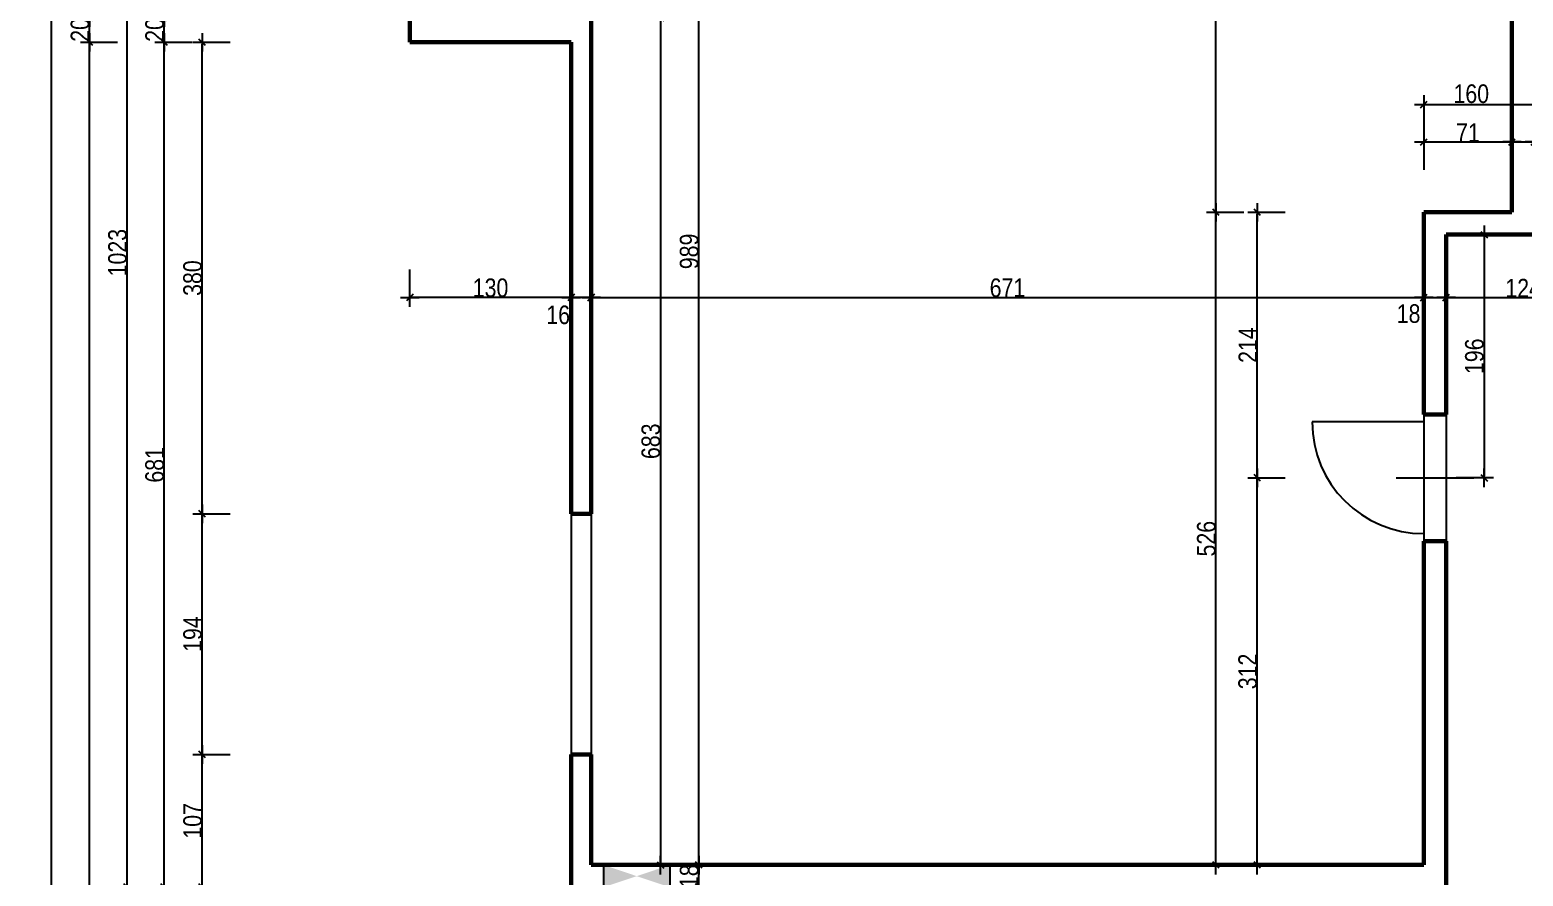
# Model space of a CAD drawing. Header units: centimetres. Extents: x 16433 to 114398, y -50094 to -12305.
# Drawn here: x 40452 to 41655, y -37342 to -36660 of the extents above; entities that cross this region are included whole.
import ezdxf

# ---------------------------------------------------------------- set-up
doc = ezdxf.new("R2010")
doc.units = ezdxf.units.CM
doc.header["$LTSCALE"] = 0.5
doc.layers.get('DEFPOINTS').update_dxf_attribs({"linetype": 'CONTINUOUS'})
for name, color, linetype in [('01_cote_gen', 4, 'CONTINUOUS'), ('01_linteaux', 2, 'CONTINUOUS'), ('01_resv', 32, 'CONTINUOUS'), ('AA_COTES', 2, 'CONTINUOUS')]:
    doc.layers.add(name, color=color, linetype=linetype)
doc.layers.add('01_murs_coup', color=5, linetype='CONTINUOUS', lineweight=60)
doc.styles.add('STYLE2', font='ARIALN.TTF')
doc.dimstyles.new('JB50', dxfattribs={"dimscale": 0.1, "dimtxt": 150, "dimasz": 15, "dimexe": 0.1, "dimexo": 0.1, "dimgap": 0.09, "dimtad": 1, "dimdec": 1, "dimdsep": 46, "dimtxsty": 'STYLE2', "dimblk1": 'BOND_G', "dimblk2": 'BOND_D', "dimsah": 1, "dimcen": 1.5, "dimdle": 0.01, "dimse1": 1, "dimse2": 1, "dimclrd": 4, "dimclre": 2, "dimclrt": 6, "dimazin": 2, "dimtfac": 2.333333, "dimtdec": 1, "dimtix": 1, "dimtmove": 2, "dimatfit": 3, "dimldrblk": 'BOND_G', "dimfxl": 1, "dimtolj": 1, "dimtzin": 0, "dimarcsym": 0})

# ---------------------------------------------------------------- blocks, each defined once
blk = doc.blocks.new('BOND_G')
at = {"layer": 'AA_COTES', "color": 0}
for p, q in [((0, -5), (0, 15)), ((5, 0), (-5, 0)), ((1.77, 1.77), (-1.77, -1.77))]:
    blk.add_line(p, q, dxfattribs=at)
blk = doc.blocks.new('BOND_D')
at = {"layer": 'AA_COTES', "color": 0}
for p, q in [((5, 0), (-5, 0)), ((-1.77, -1.77), (1.77, 1.77)), ((0, 5), (0, -15))]:
    blk.add_line(p, q, dxfattribs=at)
blk = doc.blocks.new('*D2683')
at = {"layer": '01_cote_gen', "color": 4, "lineweight": -2, "transparency": 16777216}
blk.add_line((40469.2, -39014), (40469.2, -36329.1), dxfattribs=at)
at = {"layer": 'DEFPOINTS', "color": 0}
for p in [(40469.2, -36327.6), (40737, -36327.6), (40491.7, -39015.5)]:
    blk.add_point(p, dxfattribs=at)
at = {"layer": '01_cote_gen', "color": 4, "lineweight": -2, "transparency": 16777216, "xscale": 1.5, "yscale": 1.5, "zscale": 1.5}
for name, p, rotation in [('BOND_D', (40469.2, -36327.6), 90), ('BOND_G', (40469.2, -39015.5), 270)]:
    blk.add_blockref(name, p, dxfattribs=dict(at, rotation=rotation))
at = {"layer": '01_cote_gen', "color": 6, "transparency": 16777216, "insert": (40461.6, -37671.5), "char_height": 15, "attachment_point": 5, "rotation": 90, "style": 'STYLE2'}
blk.add_mtext('\\A1;2688', dxfattribs=at)
blk = doc.blocks.new('*D2685')
at = {"layer": '01_cote_gen', "color": 4, "lineweight": -2, "transparency": 16777216}
blk.add_line((40499.9, -38354), (40499.9, -36671.1), dxfattribs=at)
at = {"layer": 'DEFPOINTS', "color": 0}
for p in [(40499.9, -36669.6), (40606.1, -36669.6), (40522.4, -38355.5)]:
    blk.add_point(p, dxfattribs=at)
at = {"layer": '01_cote_gen', "color": 4, "lineweight": -2, "transparency": 16777216, "xscale": 1.5, "yscale": 1.5, "zscale": 1.5}
for name, p, rotation in [('BOND_D', (40499.9, -36669.6), 90), ('BOND_G', (40499.9, -38355.5), 270)]:
    blk.add_blockref(name, p, dxfattribs=dict(at, rotation=rotation))
at = {"layer": '01_cote_gen', "color": 6, "transparency": 16777216, "insert": (40492.2, -37512.5), "char_height": 15, "attachment_point": 5, "rotation": 90, "style": 'STYLE2'}
blk.add_mtext('\\A1;1686', dxfattribs=at)
blk = doc.blocks.new('*D2686')
at = {"layer": '01_cote_gen', "color": 4, "lineweight": -2, "transparency": 16777216}
blk.add_line((40499.9, -36668.1), (40499.9, -36651.1), dxfattribs=at)
at = {"layer": 'DEFPOINTS', "color": 0}
for p in [(40499.9, -36649.6), (40606.1, -36649.6), (40606.1, -36669.6)]:
    blk.add_point(p, dxfattribs=at)
at = {"layer": '01_cote_gen', "color": 4, "lineweight": -2, "transparency": 16777216, "xscale": 1.5, "yscale": 1.5, "zscale": 1.5}
for name, p, rotation in [('BOND_D', (40499.9, -36649.6), 90), ('BOND_G', (40499.9, -36669.6), 270)]:
    blk.add_blockref(name, p, dxfattribs=dict(at, rotation=rotation))
at = {"layer": '01_cote_gen', "color": 6, "transparency": 16777216, "insert": (40492.2, -36659.6), "char_height": 15, "attachment_point": 5, "rotation": 90, "style": 'STYLE2'}
blk.add_mtext('\\A1;20', dxfattribs=at)
blk = doc.blocks.new('*D2692')
at = {"layer": '01_cote_gen', "color": 4, "lineweight": -2, "transparency": 16777216}
blk.add_line((40530.1, -37349), (40530.1, -36329.1), dxfattribs=at)
at = {"layer": 'DEFPOINTS', "color": 0}
for p in [(40530.1, -36327.6), (40737, -36327.6), (40620.9, -37350.5)]:
    blk.add_point(p, dxfattribs=at)
at = {"layer": '01_cote_gen', "color": 4, "lineweight": -2, "transparency": 16777216, "xscale": 1.5, "yscale": 1.5, "zscale": 1.5}
for name, p, rotation in [('BOND_D', (40530.1, -36327.6), 90), ('BOND_G', (40530.1, -37350.5), 270)]:
    blk.add_blockref(name, p, dxfattribs=dict(at, rotation=rotation))
at = {"layer": '01_cote_gen', "color": 6, "transparency": 16777216, "insert": (40522.4, -36839.1), "char_height": 15, "attachment_point": 5, "rotation": 90, "style": 'STYLE2'}
blk.add_mtext('\\A1;1023', dxfattribs=at)
blk = doc.blocks.new('*D2693')
at = {"layer": '01_cote_gen', "color": 4, "lineweight": -2, "transparency": 16777216}
blk.add_line((40560, -37349), (40560, -36671.1), dxfattribs=at)
at = {"layer": 'DEFPOINTS', "color": 0}
for p in [(40560, -36669.6), (40578.2, -36669.6), (40552.6, -37350.5)]:
    blk.add_point(p, dxfattribs=at)
at = {"layer": '01_cote_gen', "color": 4, "lineweight": -2, "transparency": 16777216, "xscale": 1.5, "yscale": 1.5, "zscale": 1.5}
for name, p, rotation in [('BOND_D', (40560, -36669.6), 90), ('BOND_G', (40560, -37350.5), 270)]:
    blk.add_blockref(name, p, dxfattribs=dict(at, rotation=rotation))
at = {"layer": '01_cote_gen', "color": 6, "transparency": 16777216, "insert": (40552.3, -37010.1), "char_height": 15, "attachment_point": 5, "rotation": 90, "style": 'STYLE2'}
blk.add_mtext('\\A1;681', dxfattribs=at)
blk = doc.blocks.new('*D2694')
at = {"layer": '01_cote_gen', "color": 4, "lineweight": -2, "transparency": 16777216}
blk.add_line((40560, -36668.1), (40560, -36651.1), dxfattribs=at)
at = {"layer": 'DEFPOINTS', "color": 0}
for p in [(40560, -36649.6), (40613.2, -36649.6), (40613.2, -36669.6)]:
    blk.add_point(p, dxfattribs=at)
at = {"layer": '01_cote_gen', "color": 4, "lineweight": -2, "transparency": 16777216, "xscale": 1.5, "yscale": 1.5, "zscale": 1.5}
for name, p, rotation in [('BOND_D', (40560, -36649.6), 90), ('BOND_G', (40560, -36669.6), 270)]:
    blk.add_blockref(name, p, dxfattribs=dict(at, rotation=rotation))
at = {"layer": '01_cote_gen', "color": 6, "transparency": 16777216, "insert": (40552.3, -36659.6), "char_height": 15, "attachment_point": 5, "rotation": 90, "style": 'STYLE2'}
blk.add_mtext('\\A1;20', dxfattribs=at)
blk = doc.blocks.new('*D2698')
at = {"layer": '01_cote_gen', "color": 4, "lineweight": -2, "transparency": 16777216}
blk.add_line((40590.5, -37349), (40590.5, -37245), dxfattribs=at)
at = {"layer": 'DEFPOINTS', "color": 0}
for p in [(40590.5, -37243.5), (40638.3, -37243.5), (40638.3, -37350.5)]:
    blk.add_point(p, dxfattribs=at)
at = {"layer": '01_cote_gen', "color": 4, "lineweight": -2, "transparency": 16777216, "xscale": 1.5, "yscale": 1.5, "zscale": 1.5}
for name, p, rotation in [('BOND_D', (40590.5, -37243.5), 90), ('BOND_G', (40590.5, -37350.5), 270)]:
    blk.add_blockref(name, p, dxfattribs=dict(at, rotation=rotation))
at = {"layer": '01_cote_gen', "color": 6, "transparency": 16777216, "insert": (40582.9, -37297), "char_height": 15, "attachment_point": 5, "rotation": 90, "style": 'STYLE2'}
blk.add_mtext('\\A1;107', dxfattribs=at)
blk = doc.blocks.new('*D2699')
at = {"layer": '01_cote_gen', "color": 4, "lineweight": -2, "transparency": 16777216}
blk.add_line((40590.5, -37242), (40590.5, -37051), dxfattribs=at)
at = {"layer": 'DEFPOINTS', "color": 0}
for p in [(40590.5, -37049.5), (40638.3, -37049.5), (40638.3, -37243.5)]:
    blk.add_point(p, dxfattribs=at)
at = {"layer": '01_cote_gen', "color": 4, "lineweight": -2, "transparency": 16777216, "xscale": 1.5, "yscale": 1.5, "zscale": 1.5}
for name, p, rotation in [('BOND_D', (40590.5, -37049.5), 90), ('BOND_G', (40590.5, -37243.5), 270)]:
    blk.add_blockref(name, p, dxfattribs=dict(at, rotation=rotation))
at = {"layer": '01_cote_gen', "color": 6, "transparency": 16777216, "insert": (40582.9, -37146.5), "char_height": 15, "attachment_point": 5, "rotation": 90, "style": 'STYLE2'}
blk.add_mtext('\\A1;194', dxfattribs=at)
blk = doc.blocks.new('*D2700')
at = {"layer": '01_cote_gen', "color": 4, "lineweight": -2, "transparency": 16777216}
blk.add_line((40590.5, -37048), (40590.5, -36671.1), dxfattribs=at)
at = {"layer": 'DEFPOINTS', "color": 0}
for p in [(40590.5, -36669.6), (40641.6, -36669.6), (40646.3, -37049.5)]:
    blk.add_point(p, dxfattribs=at)
at = {"layer": '01_cote_gen', "color": 4, "lineweight": -2, "transparency": 16777216, "xscale": 1.5, "yscale": 1.5, "zscale": 1.5}
for name, p, rotation in [('BOND_D', (40590.5, -36669.6), 90), ('BOND_G', (40590.5, -37049.5), 270)]:
    blk.add_blockref(name, p, dxfattribs=dict(at, rotation=rotation))
at = {"layer": '01_cote_gen', "color": 6, "transparency": 16777216, "insert": (40582.9, -36859.6), "char_height": 15, "attachment_point": 5, "rotation": 90, "style": 'STYLE2'}
blk.add_mtext('\\A1;380', dxfattribs=at)
blk = doc.blocks.new('*D2772')
at = {"layer": '01_cote_gen', "color": 4, "lineweight": -2, "transparency": 16777216}
blk.add_line((40905.4, -36875.2), (41573.4, -36875.2), dxfattribs=at)
at = {"layer": 'DEFPOINTS', "color": 0}
for p in [(40903.9, -36849.6), (41574.9, -36849.6), (41574.9, -36875.2)]:
    blk.add_point(p, dxfattribs=at)
at = {"layer": '01_cote_gen', "color": 4, "lineweight": -2, "transparency": 16777216, "xscale": 1.5, "yscale": 1.5, "zscale": 1.5, "rotation": 180}
blk.add_blockref('BOND_G', (40903.9, -36875.2), dxfattribs=at)
at = {"layer": '01_cote_gen', "color": 4, "lineweight": -2, "transparency": 16777216, "xscale": 1.5, "yscale": 1.5, "zscale": 1.5}
blk.add_blockref('BOND_D', (41574.9, -36875.2), dxfattribs=at)
at = {"layer": '01_cote_gen', "color": 6, "transparency": 16777216, "insert": (41239.4, -36867.5), "char_height": 15, "attachment_point": 5, "style": 'STYLE2'}
blk.add_mtext('\\A1;671', dxfattribs=at)
blk = doc.blocks.new('*D2773')
at = {"layer": '01_cote_gen', "color": 4, "lineweight": -2, "transparency": 16777216}
blk.add_line((41576.4, -36875.2), (41591.4, -36875.2), dxfattribs=at)
at = {"layer": 'DEFPOINTS', "color": 0}
for p in [(41592.9, -36875.2), (41574.9, -36897.7), (41592.9, -36897.7)]:
    blk.add_point(p, dxfattribs=at)
at = {"layer": '01_cote_gen', "color": 4, "lineweight": -2, "transparency": 16777216, "xscale": 1.5, "yscale": 1.5, "zscale": 1.5, "rotation": 180}
blk.add_blockref('BOND_G', (41574.9, -36875.2), dxfattribs=at)
at = {"layer": '01_cote_gen', "color": 4, "lineweight": -2, "transparency": 16777216, "xscale": 1.5, "yscale": 1.5, "zscale": 1.5}
blk.add_blockref('BOND_D', (41592.9, -36875.2), dxfattribs=at)
at = {"layer": '01_cote_gen', "color": 6, "transparency": 16777216, "insert": (41562.6, -36888.3), "char_height": 15, "attachment_point": 5, "style": 'STYLE2'}
blk.add_mtext('\\A1;18', dxfattribs=at)
blk = doc.blocks.new('*D2774')
at = {"layer": '01_cote_gen', "color": 4, "lineweight": -2, "transparency": 16777216}
blk.add_line((41594.4, -36875.2), (41715.4, -36875.2), dxfattribs=at)
at = {"layer": 'DEFPOINTS', "color": 0}
for p in [(41716.9, -36875.2), (41716.9, -36881.8), (41592.9, -36897.1)]:
    blk.add_point(p, dxfattribs=at)
at = {"layer": '01_cote_gen', "color": 4, "lineweight": -2, "transparency": 16777216, "xscale": 1.5, "yscale": 1.5, "zscale": 1.5, "rotation": 180}
blk.add_blockref('BOND_G', (41592.9, -36875.2), dxfattribs=at)
at = {"layer": '01_cote_gen', "color": 4, "lineweight": -2, "transparency": 16777216, "xscale": 1.5, "yscale": 1.5, "zscale": 1.5}
blk.add_blockref('BOND_D', (41716.9, -36875.2), dxfattribs=at)
at = {"layer": '01_cote_gen', "color": 6, "transparency": 16777216, "insert": (41654.9, -36867.7), "char_height": 15, "attachment_point": 5, "style": 'STYLE2'}
blk.add_mtext('\\A1;124', dxfattribs=at)
blk = doc.blocks.new('*D2782')
at = {"layer": '01_cote_gen', "color": 4, "lineweight": -2, "transparency": 16777216}
blk.add_line((40902.4, -36875.2), (40889.4, -36875.2), dxfattribs=at)
at = {"layer": 'DEFPOINTS', "color": 0}
for p in [(40887.9, -36858.8), (40903.9, -36858.8), (40887.9, -36875.2)]:
    blk.add_point(p, dxfattribs=at)
at = {"layer": '01_cote_gen', "color": 4, "lineweight": -2, "transparency": 16777216, "xscale": 1.5, "yscale": 1.5, "zscale": 1.5, "rotation": 180}
blk.add_blockref('BOND_D', (40887.9, -36875.2), dxfattribs=at)
at = {"layer": '01_cote_gen', "color": 4, "lineweight": -2, "transparency": 16777216, "xscale": 1.5, "yscale": 1.5, "zscale": 1.5}
blk.add_blockref('BOND_G', (40903.9, -36875.2), dxfattribs=at)
at = {"layer": '01_cote_gen', "color": 6, "transparency": 16777216, "insert": (40877.4, -36889.3), "char_height": 15, "attachment_point": 5, "style": 'STYLE2'}
blk.add_mtext('\\A1;16', dxfattribs=at)
blk = doc.blocks.new('*D2783')
at = {"layer": '01_cote_gen', "color": 4, "lineweight": -2, "transparency": 16777216}
blk.add_line((40886.4, -36875.2), (40759.4, -36875.2), dxfattribs=at)
at = {"layer": 'DEFPOINTS', "color": 0}
for p in [(40757.9, -36669.6), (40887.9, -36854.4), (40757.9, -36875.2)]:
    blk.add_point(p, dxfattribs=at)
at = {"layer": '01_cote_gen', "color": 4, "lineweight": -2, "transparency": 16777216, "xscale": 1.5, "yscale": 1.5, "zscale": 1.5, "rotation": 180}
blk.add_blockref('BOND_D', (40757.9, -36875.2), dxfattribs=at)
at = {"layer": '01_cote_gen', "color": 4, "lineweight": -2, "transparency": 16777216, "xscale": 1.5, "yscale": 1.5, "zscale": 1.5}
blk.add_blockref('BOND_G', (40887.9, -36875.2), dxfattribs=at)
at = {"layer": '01_cote_gen', "color": 6, "transparency": 16777216, "insert": (40822.9, -36867.5), "char_height": 15, "attachment_point": 5, "style": 'STYLE2'}
blk.add_mtext('\\A1;130', dxfattribs=at)
blk = doc.blocks.new('*D2786')
at = {"layer": '01_cote_gen', "color": 4, "lineweight": -2, "transparency": 16777216}
blk.add_line((41576.4, -36749.9), (41644.4, -36749.9), dxfattribs=at)
at = {"layer": 'DEFPOINTS', "color": 0}
for p in [(41645.9, -36749.9), (41645.9, -36762.1), (41574.9, -36806.6)]:
    blk.add_point(p, dxfattribs=at)
at = {"layer": '01_cote_gen', "color": 4, "lineweight": -2, "transparency": 16777216, "xscale": 1.5, "yscale": 1.5, "zscale": 1.5, "rotation": 180}
blk.add_blockref('BOND_G', (41574.9, -36749.9), dxfattribs=at)
at = {"layer": '01_cote_gen', "color": 4, "lineweight": -2, "transparency": 16777216, "xscale": 1.5, "yscale": 1.5, "zscale": 1.5}
blk.add_blockref('BOND_D', (41645.9, -36749.9), dxfattribs=at)
at = {"layer": '01_cote_gen', "color": 6, "transparency": 16777216, "insert": (41610.4, -36742.4), "char_height": 15, "attachment_point": 5, "style": 'STYLE2'}
blk.add_mtext('\\A1;71', dxfattribs=at)
blk = doc.blocks.new('*D3079')
at = {"layer": '01_cote_gen', "color": 4, "lineweight": -2, "transparency": 16777216}
blk.add_line((40990.7, -37349), (40990.7, -37334.1), dxfattribs=at)
at = {"layer": 'DEFPOINTS', "color": 0}
for p in [(40990.7, -37332.6), (41003.9, -37332.6), (41001.9, -37350.5)]:
    blk.add_point(p, dxfattribs=at)
at = {"layer": '01_cote_gen', "color": 4, "lineweight": -2, "transparency": 16777216, "xscale": 1.5, "yscale": 1.5, "zscale": 1.5}
for name, p, rotation in [('BOND_D', (40990.7, -37332.6), 90), ('BOND_G', (40990.7, -37350.5), 270)]:
    blk.add_blockref(name, p, dxfattribs=dict(at, rotation=rotation))
at = {"layer": '01_cote_gen', "color": 6, "transparency": 16777216, "insert": (40983, -37341.6), "char_height": 15, "attachment_point": 5, "rotation": 90, "style": 'STYLE2'}
blk.add_mtext('\\A1;18', dxfattribs=at)
blk = doc.blocks.new('*D3080')
at = {"layer": '01_cote_gen', "color": 4, "lineweight": -2, "transparency": 16777216}
blk.add_line((40990.7, -37331.1), (40990.7, -36345.1), dxfattribs=at)
at = {"layer": 'DEFPOINTS', "color": 0}
for p in [(40990.7, -36343.6), (41055.3, -36343.6), (41055.3, -37332.6)]:
    blk.add_point(p, dxfattribs=at)
at = {"layer": '01_cote_gen', "color": 4, "lineweight": -2, "transparency": 16777216, "xscale": 1.5, "yscale": 1.5, "zscale": 1.5}
for name, p, rotation in [('BOND_D', (40990.7, -36343.6), 90), ('BOND_G', (40990.7, -37332.6), 270)]:
    blk.add_blockref(name, p, dxfattribs=dict(at, rotation=rotation))
at = {"layer": '01_cote_gen', "color": 6, "transparency": 16777216, "insert": (40983, -36838.1), "char_height": 15, "attachment_point": 5, "rotation": 90, "style": 'STYLE2'}
blk.add_mtext('\\A1;989', dxfattribs=at)
blk = doc.blocks.new('*D3091')
at = {"layer": '01_cote_gen', "color": 4, "lineweight": -2, "transparency": 16777216}
blk.add_line((40959.8, -36651.1), (40959.8, -37331.1), dxfattribs=at)
at = {"layer": 'DEFPOINTS', "color": 0}
for p in [(40937.3, -36649.6), (40937.3, -37332.6), (40959.8, -37332.6)]:
    blk.add_point(p, dxfattribs=at)
at = {"layer": '01_cote_gen', "color": 4, "lineweight": -2, "transparency": 16777216, "xscale": 1.5, "yscale": 1.5, "zscale": 1.5}
for name, p, rotation in [('BOND_G', (40959.8, -36649.6), 90), ('BOND_D', (40959.8, -37332.6), 270)]:
    blk.add_blockref(name, p, dxfattribs=dict(at, rotation=rotation))
at = {"layer": '01_cote_gen', "color": 6, "transparency": 16777216, "insert": (40952.1, -36991.1), "char_height": 15, "attachment_point": 5, "rotation": 90, "style": 'STYLE2'}
blk.add_mtext('\\A1;683', dxfattribs=at)
blk = doc.blocks.new('*D3092')
at = {"layer": '01_cote_gen', "color": 4, "lineweight": -2, "transparency": 16777216}
blk.add_line((41440.7, -37331.1), (41440.7, -37022.1), dxfattribs=at)
at = {"layer": 'DEFPOINTS', "color": 0}
for p in [(41440.7, -37020.6), (41552.5, -37020.6), (41498, -37332.6)]:
    blk.add_point(p, dxfattribs=at)
at = {"layer": '01_cote_gen', "color": 4, "lineweight": -2, "transparency": 16777216, "xscale": 1.5, "yscale": 1.5, "zscale": 1.5}
for name, p, rotation in [('BOND_D', (41440.7, -37020.6), 90), ('BOND_G', (41440.7, -37332.6), 270)]:
    blk.add_blockref(name, p, dxfattribs=dict(at, rotation=rotation))
at = {"layer": '01_cote_gen', "color": 6, "transparency": 16777216, "insert": (41433, -37176.6), "char_height": 15, "attachment_point": 5, "rotation": 90, "style": 'STYLE2'}
blk.add_mtext('\\A1;312', dxfattribs=at)
blk = doc.blocks.new('*D3093')
at = {"layer": '01_cote_gen', "color": 4, "lineweight": -2, "transparency": 16777216}
blk.add_line((41440.7, -37019.1), (41440.7, -36808.1), dxfattribs=at)
at = {"layer": 'DEFPOINTS', "color": 0}
for p in [(41440.7, -36806.6), (41574.9, -36806.6), (41552.5, -37020.6)]:
    blk.add_point(p, dxfattribs=at)
at = {"layer": '01_cote_gen', "color": 4, "lineweight": -2, "transparency": 16777216, "xscale": 1.5, "yscale": 1.5, "zscale": 1.5}
for name, p, rotation in [('BOND_D', (41440.7, -36806.6), 90), ('BOND_G', (41440.7, -37020.6), 270)]:
    blk.add_blockref(name, p, dxfattribs=dict(at, rotation=rotation))
at = {"layer": '01_cote_gen', "color": 6, "transparency": 16777216, "insert": (41433.1, -36913.6), "char_height": 15, "attachment_point": 5, "rotation": 90, "style": 'STYLE2'}
blk.add_mtext('\\A1;214', dxfattribs=at)
blk = doc.blocks.new('*D3094')
at = {"layer": '01_cote_gen', "color": 4, "lineweight": -2, "transparency": 16777216}
blk.add_line((41407.4, -37331.1), (41407.4, -36808.1), dxfattribs=at)
at = {"layer": 'DEFPOINTS', "color": 0}
for p in [(41407.4, -36806.6), (41463.2, -36806.6), (41510.7, -37332.6)]:
    blk.add_point(p, dxfattribs=at)
at = {"layer": '01_cote_gen', "color": 4, "lineweight": -2, "transparency": 16777216, "xscale": 1.5, "yscale": 1.5, "zscale": 1.5}
for name, p, rotation in [('BOND_D', (41407.4, -36806.6), 90), ('BOND_G', (41407.4, -37332.6), 270)]:
    blk.add_blockref(name, p, dxfattribs=dict(at, rotation=rotation))
at = {"layer": '01_cote_gen', "color": 6, "transparency": 16777216, "insert": (41399.7, -37069.6), "char_height": 15, "attachment_point": 5, "rotation": 90, "style": 'STYLE2'}
blk.add_mtext('\\A1;526', dxfattribs=at)
blk = doc.blocks.new('*D3095')
at = {"layer": '01_cote_gen', "color": 4, "lineweight": -2, "transparency": 16777216}
blk.add_line((41407.4, -36805.1), (41407.4, -36345.1), dxfattribs=at)
at = {"layer": 'DEFPOINTS', "color": 0}
for p in [(41407.4, -36343.6), (41429.9, -36343.6), (41429.9, -36806.6)]:
    blk.add_point(p, dxfattribs=at)
at = {"layer": '01_cote_gen', "color": 4, "lineweight": -2, "transparency": 16777216, "xscale": 1.5, "yscale": 1.5, "zscale": 1.5}
for name, p, rotation in [('BOND_D', (41407.4, -36343.6), 90), ('BOND_G', (41407.4, -36806.6), 270)]:
    blk.add_blockref(name, p, dxfattribs=dict(at, rotation=rotation))
at = {"layer": '01_cote_gen', "color": 6, "transparency": 16777216, "insert": (41399.7, -36575.1), "char_height": 15, "attachment_point": 5, "rotation": 90, "style": 'STYLE2'}
blk.add_mtext('\\A1;463', dxfattribs=at)
blk = doc.blocks.new('*D3099')
at = {"layer": '01_cote_gen', "color": 4, "lineweight": -2, "transparency": 16777216}
blk.add_line((41647.4, -36749.9), (41662.4, -36749.9), dxfattribs=at)
at = {"layer": 'DEFPOINTS', "color": 0}
for p in [(41663.9, -36749.9), (41645.9, -36764.2), (41663.9, -36764.2)]:
    blk.add_point(p, dxfattribs=at)
at = {"layer": '01_cote_gen', "color": 4, "lineweight": -2, "transparency": 16777216, "xscale": 1.5, "yscale": 1.5, "zscale": 1.5, "rotation": 180}
blk.add_blockref('BOND_G', (41645.9, -36749.9), dxfattribs=at)
at = {"layer": '01_cote_gen', "color": 4, "lineweight": -2, "transparency": 16777216, "xscale": 1.5, "yscale": 1.5, "zscale": 1.5}
blk.add_blockref('BOND_D', (41663.9, -36749.9), dxfattribs=at)
at = {"layer": '01_cote_gen', "color": 6, "transparency": 16777216, "insert": (41678.9, -36763.6), "char_height": 15, "attachment_point": 5, "style": 'STYLE2'}
blk.add_mtext('\\A1;18', dxfattribs=at)
blk = doc.blocks.new('*D3100')
at = {"layer": '01_cote_gen', "color": 4, "lineweight": -2, "transparency": 16777216}
blk.add_line((41576.4, -36719.7), (41733.4, -36719.7), dxfattribs=at)
at = {"layer": 'DEFPOINTS', "color": 0}
for p in [(41734.9, -36719.7), (41574.9, -36742.4), (41734.9, -36742.4)]:
    blk.add_point(p, dxfattribs=at)
at = {"layer": '01_cote_gen', "color": 4, "lineweight": -2, "transparency": 16777216, "xscale": 1.5, "yscale": 1.5, "zscale": 1.5, "rotation": 180}
blk.add_blockref('BOND_G', (41574.9, -36719.7), dxfattribs=at)
at = {"layer": '01_cote_gen', "color": 4, "lineweight": -2, "transparency": 16777216, "xscale": 1.5, "yscale": 1.5, "zscale": 1.5}
blk.add_blockref('BOND_D', (41734.9, -36719.7), dxfattribs=at)
at = {"layer": '01_cote_gen', "color": 6, "transparency": 16777216, "insert": (41613.1, -36711.1), "char_height": 15, "attachment_point": 5, "style": 'STYLE2'}
blk.add_mtext('\\A1;160', dxfattribs=at)
blk = doc.blocks.new('*D3109')
at = {"layer": '01_cote_gen', "color": 4, "lineweight": -2, "transparency": 16777216}
blk.add_line((41623.4, -36826.1), (41623.4, -37019.1), dxfattribs=at)
at = {"layer": 'DEFPOINTS', "color": 0}
for p in [(41607.6, -36824.6), (41607.6, -37020.6), (41623.4, -37020.6)]:
    blk.add_point(p, dxfattribs=at)
at = {"layer": '01_cote_gen', "color": 4, "lineweight": -2, "transparency": 16777216, "xscale": 1.5, "yscale": 1.5, "zscale": 1.5}
for name, p, rotation in [('BOND_G', (41623.4, -36824.6), 90), ('BOND_D', (41623.4, -37020.6), 270)]:
    blk.add_blockref(name, p, dxfattribs=dict(at, rotation=rotation))
at = {"layer": '01_cote_gen', "color": 6, "transparency": 16777216, "insert": (41615.7, -36922.6), "char_height": 15, "attachment_point": 5, "rotation": 90, "style": 'STYLE2'}
blk.add_mtext('\\A1;196', dxfattribs=at)

msp = doc.modelspace()

# ---------------------------------------------------------------- linework, layer by layer
at = {"layer": '01_linteaux'}
for p, q in [((41574.889, -36969.559), (41574.889, -37071.557)), ((41592.889, -36969.559), (41592.889, -37071.557)), ((41574.889, -36975.56), (41484.891, -36975.56)), ((41552.484, -37020.558), (41615.294, -37020.558)), ((40887.886, -37049.543), (40887.886, -37243.543)), ((40903.886, -37049.543), (40903.886, -37243.543))]:
    msp.add_line(p, q, dxfattribs=at)
msp.add_arc((41574.889, -36975.56), 89.997, 180.000535, 270.00052, dxfattribs=at)
at = {"layer": '01_murs_coup'}
for p, q in [((41645.889, -36806.56), (41645.889, -36343.559)), ((40757.869, -36669.558), (40757.869, -36649.558)), ((40903.873, -36649.558), (40903.886, -37049.543)), ((40887.873, -36669.558), (40757.869, -36669.558)), ((40887.886, -37049.543), (40887.873, -36669.558)), ((41574.889, -36969.559), (41574.889, -36806.56)), ((41574.889, -36806.56), (41645.889, -36806.56)), ((41716.885, -36824.56), (41592.889, -36824.56)), ((41592.889, -36824.56), (41592.889, -36969.559)), ((41592.889, -36969.559), (41574.889, -36969.559)), ((40903.886, -37049.543), (40887.886, -37049.543)), ((41592.889, -37071.557), (41574.889, -37071.557)), ((41574.889, -37071.557), (41574.889, -37332.555)), ((41592.889, -37814.557), (41592.889, -37071.557)), ((40903.886, -37243.543), (40887.886, -37243.543)), ((40887.886, -37243.543), (40887.886, -37350.545)), ((40903.886, -37332.555), (40903.886, -37243.543)), ((41574.889, -37332.555), (40903.886, -37332.555))]:
    msp.add_line(p, q, dxfattribs=at)
at = {"layer": '01_resv'}
for p, q in [((40913.886, -37332.545), (40913.886, -37350.545)), ((40967.486, -37332.555), (40967.486, -37350.545))]:
    msp.add_line(p, q, dxfattribs=at)
msp.add_solid([(40913.886, -37350.545), (40913.886, -37332.555), (40967.486, -37332.545), (40967.486, -37350.545)], dxfattribs=at)

# ---------------------------------------------------------------- dimensions: what is measured, and where the dimension line sits
at = {"layer": '01_cote_gen'}
for base, p1, p2, picture, middle in [((40469.23, -36327.559), (40491.73, -39015.54), (40736.983, -36327.559), '*D2683', (40461.562, -37671.55)), ((40530.102, -36327.559), (40620.867, -37350.545), (40736.983, -36327.559), '*D2692', (40522.435, -36839.052)), ((40990.659, -36343.559), (41055.311, -37332.555), (41055.311, -36343.559), '*D3080', (40982.992, -36838.057)), ((41407.354, -36343.559), (41429.854, -36806.56), (41429.854, -36343.559), '*D3095', (41399.686, -36575.059)), ((40499.902, -36649.558), (40606.087, -36669.558), (40606.087, -36649.558), '*D2686', (40492.235, -36659.558)), ((40559.954, -36649.558), (40613.24, -36669.558), (40613.24, -36649.558), '*D2694', (40552.287, -36659.558)), ((40959.775, -37332.555), (40937.275, -36649.558), (40937.275, -37332.555), '*D3091', (40952.107, -36991.056)), ((40499.902, -36669.558), (40522.416, -38355.538), (40606.087, -36669.558), '*D2685', (40492.235, -37512.548)), ((40559.954, -36669.558), (40552.602, -37350.545), (40578.234, -36669.558), '*D2693', (40552.287, -37010.051)), ((40590.53, -36669.558), (40646.268, -37049.543), (40641.63, -36669.558), '*D2700', (40582.862, -36859.55)), ((41407.354, -36806.56), (41510.661, -37332.555), (41463.161, -36806.56), '*D3094', (41399.686, -37069.557)), ((41440.661, -36806.56), (41552.484, -37020.558), (41574.889, -36806.56), '*D3093', (41433.121, -36913.559)), ((41623.376, -37020.558), (41607.619, -36824.56), (41607.619, -37020.558), '*D3109', (41615.709, -36922.559)), ((41440.661, -37020.558), (41498.011, -37332.555), (41552.484, -37020.558), '*D3092', (41432.993, -37176.556)), ((40590.53, -37049.543), (40638.268, -37243.543), (40638.268, -37049.543), '*D2699', (40582.862, -37146.543)), ((40590.53, -37243.543), (40638.268, -37350.545), (40638.268, -37243.543), '*D2698', (40582.862, -37297.044)), ((40990.659, -37332.555), (41001.884, -37350.546), (41003.867, -37332.555), '*D3079', (40982.992, -37341.551))]:
    dim = msp.add_linear_dim(base=base, p1=p1, p2=p2, angle=90, dimstyle='JB50', dxfattribs=at)
    dim.commit()
    dim.dimension.update_dxf_attribs({"geometry": picture, "text_midpoint": middle})
for base, p1, p2, picture, middle in [((40757.869, -36875.214), (40887.879, -36854.409), (40757.869, -36669.558), '*D2783', (40822.874, -36867.547)), ((41645.889, -36749.934), (41574.889, -36806.56), (41645.889, -36762.138), '*D2786', (41610.389, -36742.395)), ((41574.889, -36875.214), (40903.879, -36849.55), (41574.889, -36849.55), '*D2772', (41239.384, -36867.547)), ((41716.885, -36875.214), (41592.889, -36897.059), (41716.885, -36881.836), '*D2774', (41654.887, -36867.675))]:
    dim = msp.add_linear_dim(base=base, p1=p1, p2=p2, dimstyle='JB50', dxfattribs=at)
    dim.commit()
    dim.dimension.update_dxf_attribs({"geometry": picture, "text_midpoint": middle})
for base, p1, p2, picture, middle in [((41734.884, -36719.742), (41574.889, -36742.434), (41734.884, -36742.434), '*D3100', (41613.127, -36711.085)), ((41663.889, -36749.934), (41645.889, -36764.216), (41663.889, -36764.216), '*D3099', (41678.897, -36763.571)), ((40887.879, -36875.214), (40903.879, -36858.788), (40887.879, -36858.789), '*D2782', (40877.447, -36889.345)), ((41592.889, -36875.214), (41574.889, -36897.714), (41592.889, -36897.714), '*D2773', (41562.551, -36888.263))]:
    dim = msp.add_linear_dim(base=base, p1=p1, p2=p2, dimstyle='JB50', dxfattribs=at)
    dim.commit()
    dim.dimension.update_dxf_attribs({"geometry": picture, "text_midpoint": middle, "dimtype": 160})

doc.saveas('drawing.dxf')
